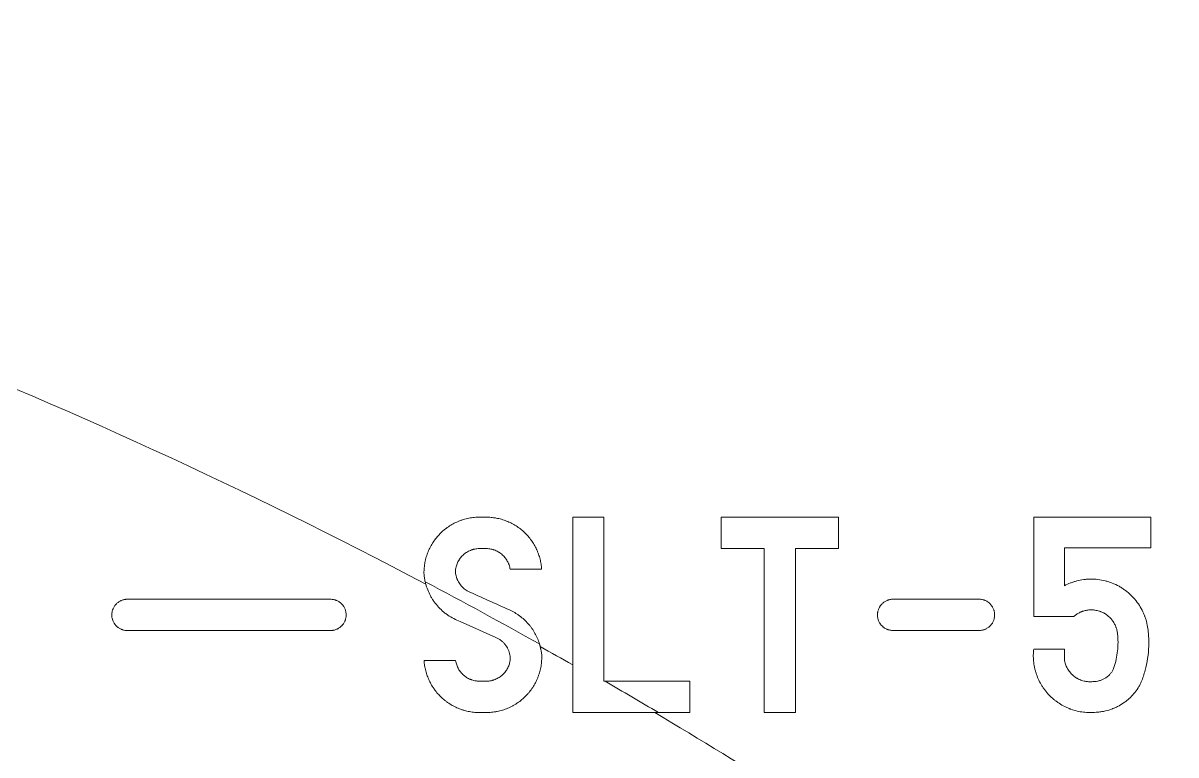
# Model space of a CAD drawing. Header units: millimetres. Extents: x 4664 to 8864, y -38 to 2932.
# Drawn here: x 6372.49 to 6398.19, y 1817.15 to 1833.46 of the extents above; entities that cross this region are included whole.
import ezdxf

# ---------------------------------------------------------------- set-up
doc = ezdxf.new("R2010")
doc.units = ezdxf.units.MM

msp = doc.modelspace()

# ---------------------------------------------------------------- linework, layer by layer
at = {"lineweight": 5}
for p, q in [((6374.819, 1820.619), (6379.347, 1820.619)), ((6383.034, 1819.768), (6382.236, 1820.126)), ((6379.347, 1819.923), (6374.819, 1819.923)), ((6381.432, 1819.252), (6382.135, 1819.252)), ((6384.744, 1818.095), (6384.744, 1819.205)), ((6385.441, 1818.806), (6385.441, 1818.791)), ((6385.441, 1818.791), (6385.466, 1818.791)), ((6386.655, 1818.095), (6384.744, 1818.095))]:
    msp.add_line(p, q, dxfattribs=at)
for radius, start, end in [(152.045, 36.15958, 86.73036), (150.173, 37.11429, 84.05174), (144.895, 2.73527, 80.78997), (143.338, 2.73527, 80.78997), (120.442, 62.12565, 74.98177), (120.484, 60.76473, 62.14347), (120.442, 60.34886, 60.74493), (120.484, 59.30929, 59.96451), (120.442, 55.97736, 59.34277)]:
    msp.add_arc((6325.159, 1714.486), radius, start, end, dxfattribs=at)
for points, knots in [([(6382.679, 1822.448), (6382.636, 1822.449), (6382.593, 1822.447), (6382.51, 1822.439), (6382.468, 1822.433), (6382.386, 1822.417), (6382.346, 1822.407), (6382.296, 1822.391), (6382.286, 1822.388), (6382.266, 1822.382), (6382.256, 1822.378), (6382.227, 1822.367), (6382.208, 1822.36), (6382.151, 1822.336), (6382.114, 1822.318), (6382.042, 1822.279), (6382.007, 1822.258), (6381.956, 1822.224), (6381.94, 1822.212), (6381.915, 1822.193), (6381.907, 1822.187), (6381.891, 1822.174), (6381.883, 1822.168), (6381.844, 1822.135), (6381.814, 1822.108), (6381.757, 1822.051), (6381.704, 1821.991), (6381.656, 1821.925), (6381.628, 1821.883), (6381.623, 1821.874), (6381.612, 1821.857), (6381.596, 1821.831), (6381.581, 1821.805), (6381.553, 1821.751), (6381.519, 1821.678), (6381.492, 1821.602), (6381.475, 1821.544), (6381.47, 1821.524), (6381.462, 1821.494), (6381.46, 1821.484), (6381.456, 1821.464), (6381.454, 1821.454), (6381.444, 1821.404), (6381.438, 1821.363), (6381.431, 1821.281), (6381.429, 1821.24), (6381.429, 1821.198)], [0, 0, 0, 0, 0.0625, 0.0625, 0.125, 0.125, 0.1875, 0.1875, 0.203125, 0.203125, 0.21875, 0.21875, 0.25, 0.25, 0.3125, 0.3125, 0.375, 0.375, 0.40625, 0.40625, 0.421875, 0.421875, 0.4375, 0.4375, 0.5, 0.5, 0.5625, 0.625, 0.625, 0.640625, 0.640625, 0.65625, 0.6875, 0.6875, 0.75, 0.8125, 0.8125, 0.84375, 0.84375, 0.859375, 0.859375, 0.875, 0.875, 0.9375, 0.9375, 1, 1, 1, 1]), ([(6384.052, 1821.291), (6384.05, 1821.329), (6384.041, 1821.404), (6384.026, 1821.477), (6384.007, 1821.551), (6383.996, 1821.587), (6383.977, 1821.641), (6383.97, 1821.659), (6383.959, 1821.686), (6383.956, 1821.695), (6383.948, 1821.713), (6383.944, 1821.722), (6383.924, 1821.766), (6383.888, 1821.834), (6383.846, 1821.899), (6383.801, 1821.962), (6383.776, 1821.993), (6383.744, 1822.03), (6383.737, 1822.038), (6383.724, 1822.052), (6383.717, 1822.06), (6383.697, 1822.081), (6383.683, 1822.095), (6383.639, 1822.136), (6383.58, 1822.187), (6383.515, 1822.233), (6383.465, 1822.265), (6383.448, 1822.275), (6383.422, 1822.29), (6383.413, 1822.295), (6383.395, 1822.305), (6383.386, 1822.309), (6383.342, 1822.332), (6383.306, 1822.348), (6383.232, 1822.377), (6383.157, 1822.402), (6383.08, 1822.421), (6383.031, 1822.43), (6383.021, 1822.431), (6383.001, 1822.434), (6382.972, 1822.439), (6382.943, 1822.442), (6382.884, 1822.447), (6382.844, 1822.449), (6382.805, 1822.448)], [0, 0, 0, 0, 0.0625, 0.125, 0.125, 0.1875, 0.1875, 0.21875, 0.21875, 0.234375, 0.234375, 0.25, 0.25, 0.3125, 0.375, 0.375, 0.4375, 0.4375, 0.453125, 0.453125, 0.46875, 0.46875, 0.5, 0.5, 0.5625, 0.625, 0.625, 0.65625, 0.65625, 0.671875, 0.671875, 0.6875, 0.6875, 0.75, 0.75, 0.8125, 0.875, 0.875, 0.890625, 0.890625, 0.90625, 0.9375, 0.9375, 1, 1, 1, 1]), ([(6384.744, 1822.448), (6384.744, 1821.915), (6384.744, 1821.379), (6384.744, 1820.298), (6384.744, 1819.754), (6384.744, 1819.205)], [0, 0, 0, 0, 0.5, 0.5, 1, 1, 1, 1]), ([(6385.441, 1818.806), (6385.441, 1819.423), (6385.441, 1820.035), (6385.441, 1821.249), (6385.441, 1821.851), (6385.441, 1822.448)], [0, 0, 0, 0, 0.5, 0.5, 1, 1, 1, 1]), ([(6390.665, 1822.448), (6390.231, 1822.448), (6389.796, 1822.448), (6388.926, 1822.448), (6388.49, 1822.448), (6388.054, 1822.448)], [0, 0, 0, 0, 0.5, 0.5, 1, 1, 1, 1]), ([(6395.018, 1822.448), (6395.018, 1822.436), (6395.018, 1822.411), (6395.018, 1822.373), (6395.018, 1822.336), (6395.018, 1822.298), (6395.018, 1822.261), (6395.018, 1822.223), (6395.018, 1822.185), (6395.018, 1822.148), (6395.018, 1822.11), (6395.018, 1822.072), (6395.018, 1822.035), (6395.018, 1821.997), (6395.018, 1821.959), (6395.018, 1821.921), (6395.018, 1821.884), (6395.018, 1821.846), (6395.018, 1821.808), (6395.018, 1821.77), (6395.018, 1821.732), (6395.018, 1821.694), (6395.018, 1821.656), (6395.018, 1821.618), (6395.018, 1821.58), (6395.018, 1821.542), (6395.018, 1821.504), (6395.018, 1821.466), (6395.018, 1821.428), (6395.018, 1821.39), (6395.018, 1821.352), (6395.018, 1821.314), (6395.018, 1821.275), (6395.018, 1821.237), (6395.018, 1821.199), (6395.018, 1821.161), (6395.018, 1821.122), (6395.018, 1821.084), (6395.018, 1821.046), (6395.018, 1821.007), (6395.018, 1820.969), (6395.018, 1820.931), (6395.018, 1820.892), (6395.018, 1820.854), (6395.018, 1820.815), (6395.018, 1820.777), (6395.018, 1820.738), (6395.018, 1820.7), (6395.018, 1820.661), (6395.018, 1820.622), (6395.018, 1820.584), (6395.018, 1820.545), (6395.018, 1820.506), (6395.018, 1820.468), (6395.018, 1820.429), (6395.018, 1820.39), (6395.018, 1820.351), (6395.018, 1820.313), (6395.018, 1820.274), (6395.018, 1820.248), (6395.018, 1820.235)], [0, 0, 0, 0, 0.017208, 0.034417, 0.051627, 0.068838, 0.086051, 0.103264, 0.120479, 0.137695, 0.154912, 0.17213, 0.18935, 0.20657, 0.223792, 0.241015, 0.258239, 0.275465, 0.292691, 0.309919, 0.327148, 0.344378, 0.361609, 0.378841, 0.396075, 0.41331, 0.430546, 0.447783, 0.465021, 0.482261, 0.499501, 0.516743, 0.533986, 0.55123, 0.568476, 0.585723, 0.60297, 0.620219, 0.63747, 0.654721, 0.671974, 0.689227, 0.706482, 0.723738, 0.740996, 0.758254, 0.775514, 0.792775, 0.810037, 0.827301, 0.844565, 0.861831, 0.879098, 0.896366, 0.913635, 0.930906, 0.948178, 0.96545, 0.982725, 1, 1, 1, 1]), ([(6395.018, 1822.448), (6395.457, 1822.448), (6395.894, 1822.448), (6396.765, 1822.448), (6397.199, 1822.448), (6397.63, 1822.448)], [0, 0, 0, 0, 0.5, 0.5, 1, 1, 1, 1]), ([(6382.135, 1821.291), (6382.138, 1821.307), (6382.141, 1821.323), (6382.149, 1821.354), (6382.153, 1821.37), (6382.169, 1821.415), (6382.182, 1821.444), (6382.202, 1821.479), (6382.206, 1821.486), (6382.214, 1821.5), (6382.219, 1821.507), (6382.232, 1821.527), (6382.251, 1821.552), (6382.283, 1821.588), (6382.307, 1821.61), (6382.326, 1821.626), (6382.332, 1821.631), (6382.345, 1821.641), (6382.351, 1821.646), (6382.371, 1821.66), (6382.399, 1821.677), (6382.427, 1821.692), (6382.457, 1821.706), (6382.472, 1821.712), (6382.492, 1821.719), (6382.496, 1821.72), (6382.504, 1821.723), (6382.516, 1821.726), (6382.528, 1821.73), (6382.552, 1821.736), (6382.584, 1821.743), (6382.618, 1821.746), (6382.651, 1821.748), (6382.668, 1821.749), (6382.685, 1821.748)], [0, 0, 0, 0, 0.0625, 0.0625, 0.125, 0.125, 0.25, 0.25, 0.28125, 0.28125, 0.3125, 0.3125, 0.375, 0.4375, 0.5, 0.5, 0.53125, 0.53125, 0.5625, 0.5625, 0.625, 0.6875, 0.6875, 0.75, 0.75, 0.765625, 0.765625, 0.78125, 0.8125, 0.8125, 0.875, 0.9375, 0.9375, 1, 1, 1, 1]), ([(6382.799, 1821.748), (6382.815, 1821.748), (6382.848, 1821.748), (6382.896, 1821.743), (6382.928, 1821.737), (6382.952, 1821.731), (6382.96, 1821.729), (6382.976, 1821.724), (6382.984, 1821.721), (6383.007, 1821.713), (6383.038, 1821.701), (6383.067, 1821.686), (6383.089, 1821.674), (6383.099, 1821.668), (6383.11, 1821.661), (6383.117, 1821.656), (6383.12, 1821.654), (6383.137, 1821.642), (6383.164, 1821.622), (6383.2, 1821.589), (6383.222, 1821.565), (6383.235, 1821.549), (6383.237, 1821.545), (6383.242, 1821.539), (6383.245, 1821.536), (6383.252, 1821.526), (6383.257, 1821.519), (6383.271, 1821.499), (6383.287, 1821.472), (6383.302, 1821.443), (6383.312, 1821.421), (6383.315, 1821.414), (6383.32, 1821.399), (6383.323, 1821.391), (6383.331, 1821.368), (6383.34, 1821.338), (6383.346, 1821.306), (6383.348, 1821.291)], [0, 0, 0, 0, 0.0625, 0.125, 0.1875, 0.1875, 0.21875, 0.21875, 0.25, 0.25, 0.3125, 0.375, 0.375, 0.40625, 0.421875, 0.421875, 0.4375, 0.4375, 0.5, 0.5625, 0.625, 0.625, 0.640625, 0.640625, 0.65625, 0.65625, 0.6875, 0.6875, 0.75, 0.8125, 0.8125, 0.84375, 0.84375, 0.875, 0.875, 0.9375, 1, 1, 1, 1]), ([(6389.011, 1821.752), (6388.823, 1821.752), (6388.635, 1821.752), (6388.315, 1821.752), (6388.184, 1821.752), (6388.054, 1821.752)], [0, 0, 0, 0, 0.590566, 0.590566, 1, 1, 1, 1]), ([(6389.011, 1818.095), (6389.011, 1818.716), (6389.011, 1819.331), (6389.011, 1820.55), (6389.011, 1821.153), (6389.011, 1821.752)], [0, 0, 0, 0, 0.5, 0.5, 1, 1, 1, 1]), ([(6389.708, 1821.752), (6389.708, 1821.154), (6389.708, 1820.55), (6389.708, 1819.331), (6389.708, 1818.716), (6389.708, 1818.095)], [0, 0, 0, 0, 0.5, 0.5, 1, 1, 1, 1]), ([(6382.139, 1821.166), (6382.135, 1821.187), (6382.132, 1821.208), (6382.131, 1821.249), (6382.132, 1821.27), (6382.135, 1821.291)], [0, 0, 0, 0, 0.5, 0.5, 1, 1, 1, 1]), ([(6382.236, 1820.126), (6382.187, 1820.144), (6382.139, 1820.165), (6382.048, 1820.212), (6382.003, 1820.238), (6381.939, 1820.282), (6381.918, 1820.297), (6381.887, 1820.321), (6381.877, 1820.329), (6381.857, 1820.346), (6381.848, 1820.354), (6381.799, 1820.397), (6381.763, 1820.434), (6381.696, 1820.511), (6381.665, 1820.551), (6381.632, 1820.599), (6381.629, 1820.604), (6381.622, 1820.615), (6381.611, 1820.631), (6381.588, 1820.67), (6381.57, 1820.703), (6381.536, 1820.77), (6381.516, 1820.817), (6381.49, 1820.888), (6381.483, 1820.911), (6381.472, 1820.948), (6381.469, 1820.96), (6381.462, 1820.984), (6381.459, 1820.997), (6381.457, 1821.009)], [0, 0, 0, 0, 0.125, 0.125, 0.25, 0.25, 0.3125, 0.3125, 0.34375, 0.34375, 0.375, 0.375, 0.5, 0.5, 0.625, 0.625, 0.640625, 0.640625, 0.65625, 0.6875, 0.75, 0.75, 0.875, 0.875, 0.9375, 0.9375, 0.96875, 0.96875, 1, 1, 1, 1]), ([(6382.392, 1820.805), (6382.375, 1820.815), (6382.359, 1820.826), (6382.329, 1820.849), (6382.3, 1820.873), (6382.273, 1820.901), (6382.248, 1820.93), (6382.236, 1820.945), (6382.215, 1820.976), (6382.195, 1821.008), (6382.179, 1821.042), (6382.168, 1821.068), (6382.164, 1821.077), (6382.158, 1821.094), (6382.155, 1821.103), (6382.147, 1821.13), (6382.142, 1821.148), (6382.139, 1821.166)], [0, 0, 0, 0, 0.125, 0.125, 0.25, 0.375, 0.375, 0.5, 0.5, 0.625, 0.75, 0.75, 0.8125, 0.8125, 0.875, 0.875, 1, 1, 1, 1]), ([(6397.574, 1819.858), (6397.571, 1819.908), (6397.566, 1819.958), (6397.549, 1820.058), (6397.537, 1820.108), (6397.515, 1820.182), (6397.507, 1820.207), (6397.495, 1820.238), (6397.493, 1820.244), (6397.488, 1820.257), (6397.486, 1820.263), (6397.479, 1820.281), (6397.473, 1820.294), (6397.447, 1820.355), (6397.422, 1820.402), (6397.367, 1820.494), (6397.336, 1820.539), (6397.294, 1820.593), (6397.281, 1820.609), (6397.267, 1820.625), (6397.258, 1820.636), (6397.253, 1820.641), (6397.23, 1820.667), (6397.21, 1820.687), (6397.15, 1820.746), (6397.108, 1820.782), (6397.04, 1820.832), (6397.017, 1820.849), (6396.982, 1820.872), (6396.97, 1820.879), (6396.945, 1820.894), (6396.933, 1820.901), (6396.871, 1820.935), (6396.82, 1820.959), (6396.743, 1820.99), (6396.716, 1820.999), (6396.677, 1821.012), (6396.663, 1821.016), (6396.637, 1821.024), (6396.623, 1821.027), (6396.556, 1821.044), (6396.502, 1821.054), (6396.396, 1821.066), (6396.342, 1821.069), (6396.276, 1821.068), (6396.263, 1821.068), (6396.236, 1821.067), (6396.223, 1821.066), (6396.184, 1821.064), (6396.158, 1821.061), (6396.082, 1821.051), (6396.032, 1821.041), (6395.958, 1821.022), (6395.934, 1821.015), (6395.898, 1821.003), (6395.886, 1820.999), (6395.862, 1820.991), (6395.851, 1820.987), (6395.792, 1820.964), (6395.747, 1820.944), (6395.704, 1820.92)], [0, 0, 0, 0, 0.0625, 0.0625, 0.125, 0.125, 0.15625, 0.15625, 0.164063, 0.164063, 0.171875, 0.171875, 0.1875, 0.1875, 0.25, 0.25, 0.3125, 0.3125, 0.328125, 0.335938, 0.335938, 0.34375, 0.34375, 0.375, 0.375, 0.4375, 0.4375, 0.46875, 0.46875, 0.484375, 0.484375, 0.5, 0.5, 0.5625, 0.5625, 0.59375, 0.59375, 0.609375, 0.609375, 0.625, 0.625, 0.6875, 0.6875, 0.75, 0.75, 0.765625, 0.765625, 0.78125, 0.78125, 0.8125, 0.8125, 0.875, 0.875, 0.90625, 0.90625, 0.921875, 0.921875, 0.9375, 0.9375, 1, 1, 1, 1]), ([(6374.819, 1819.923), (6374.808, 1819.923), (6374.784, 1819.924), (6374.75, 1819.929), (6374.727, 1819.935), (6374.71, 1819.94), (6374.705, 1819.942), (6374.694, 1819.946), (6374.688, 1819.948), (6374.672, 1819.955), (6374.651, 1819.965), (6374.631, 1819.978), (6374.619, 1819.986), (6374.616, 1819.988), (6374.612, 1819.991), (6374.609, 1819.993), (6374.602, 1819.998), (6374.598, 1820.002), (6374.584, 1820.014), (6374.567, 1820.03), (6374.552, 1820.047), (6374.542, 1820.061), (6374.538, 1820.065), (6374.531, 1820.075), (6374.528, 1820.08), (6374.513, 1820.104), (6374.502, 1820.125), (6374.492, 1820.151), (6374.49, 1820.157), (6374.487, 1820.168), (6374.485, 1820.173), (6374.481, 1820.19), (6374.478, 1820.201), (6374.472, 1820.234), (6374.471, 1820.256), (6374.471, 1820.284), (6374.472, 1820.29), (6374.472, 1820.301), (6374.473, 1820.307), (6374.475, 1820.323), (6374.479, 1820.345), (6374.484, 1820.366), (6374.489, 1820.382), (6374.491, 1820.388), (6374.495, 1820.398), (6374.497, 1820.403), (6374.508, 1820.429), (6374.519, 1820.448), (6374.537, 1820.475), (6374.544, 1820.484), (6374.555, 1820.497), (6374.558, 1820.501), (6374.566, 1820.51), (6374.57, 1820.514), (6374.589, 1820.533), (6374.607, 1820.548), (6374.635, 1820.566), (6374.644, 1820.572), (6374.657, 1820.579), (6374.659, 1820.58), (6374.664, 1820.583), (6374.672, 1820.587), (6374.68, 1820.59), (6374.706, 1820.601), (6374.728, 1820.608), (6374.756, 1820.613), (6374.761, 1820.614), (6374.773, 1820.616), (6374.779, 1820.617), (6374.796, 1820.619), (6374.808, 1820.619), (6374.819, 1820.619)], [0, 0, 0, 0, 0.03125, 0.0625, 0.09375, 0.09375, 0.109375, 0.109375, 0.125, 0.125, 0.15625, 0.1875, 0.1875, 0.195313, 0.195313, 0.203125, 0.203125, 0.21875, 0.21875, 0.25, 0.28125, 0.28125, 0.296875, 0.296875, 0.3125, 0.3125, 0.375, 0.375, 0.390625, 0.390625, 0.40625, 0.40625, 0.4375, 0.4375, 0.5, 0.5, 0.515625, 0.515625, 0.53125, 0.53125, 0.5625, 0.59375, 0.59375, 0.609375, 0.609375, 0.625, 0.625, 0.6875, 0.6875, 0.71875, 0.71875, 0.734375, 0.734375, 0.75, 0.75, 0.8125, 0.8125, 0.84375, 0.84375, 0.851562, 0.851562, 0.859375, 0.875, 0.875, 0.9375, 0.9375, 0.953125, 0.953125, 0.96875, 0.96875, 1, 1, 1, 1]), ([(6379.347, 1820.619), (6379.358, 1820.619), (6379.382, 1820.618), (6379.416, 1820.613), (6379.439, 1820.607), (6379.456, 1820.602), (6379.461, 1820.6), (6379.472, 1820.596), (6379.478, 1820.594), (6379.494, 1820.587), (6379.515, 1820.576), (6379.535, 1820.564), (6379.547, 1820.556), (6379.55, 1820.554), (6379.554, 1820.55), (6379.557, 1820.549), (6379.564, 1820.543), (6379.568, 1820.54), (6379.582, 1820.528), (6379.599, 1820.512), (6379.614, 1820.494), (6379.625, 1820.481), (6379.628, 1820.476), (6379.635, 1820.466), (6379.638, 1820.462), (6379.647, 1820.447), (6379.659, 1820.427), (6379.668, 1820.406), (6379.674, 1820.39), (6379.676, 1820.385), (6379.679, 1820.374), (6379.681, 1820.368), (6379.685, 1820.352), (6379.688, 1820.341), (6379.694, 1820.307), (6379.695, 1820.285), (6379.695, 1820.257), (6379.694, 1820.251), (6379.693, 1820.24), (6379.693, 1820.234), (6379.691, 1820.218), (6379.687, 1820.196), (6379.681, 1820.175), (6379.676, 1820.159), (6379.674, 1820.154), (6379.671, 1820.143), (6379.668, 1820.138), (6379.657, 1820.112), (6379.647, 1820.093), (6379.628, 1820.066), (6379.622, 1820.057), (6379.611, 1820.044), (6379.607, 1820.04), (6379.6, 1820.032), (6379.596, 1820.028), (6379.576, 1820.008), (6379.559, 1819.994), (6379.531, 1819.975), (6379.521, 1819.97), (6379.506, 1819.961), (6379.501, 1819.959), (6379.491, 1819.954), (6379.486, 1819.952), (6379.46, 1819.941), (6379.438, 1819.934), (6379.41, 1819.928), (6379.404, 1819.927), (6379.393, 1819.926), (6379.387, 1819.925), (6379.37, 1819.923), (6379.358, 1819.923), (6379.347, 1819.923)], [0, 0, 0, 0, 0.03125, 0.0625, 0.09375, 0.09375, 0.109375, 0.109375, 0.125, 0.125, 0.15625, 0.1875, 0.1875, 0.195313, 0.195313, 0.203125, 0.203125, 0.21875, 0.21875, 0.25, 0.28125, 0.28125, 0.296875, 0.296875, 0.3125, 0.3125, 0.34375, 0.375, 0.375, 0.390625, 0.390625, 0.40625, 0.40625, 0.4375, 0.4375, 0.5, 0.5, 0.515625, 0.515625, 0.53125, 0.53125, 0.5625, 0.59375, 0.59375, 0.609375, 0.609375, 0.625, 0.625, 0.6875, 0.6875, 0.71875, 0.71875, 0.734375, 0.734375, 0.75, 0.75, 0.8125, 0.8125, 0.84375, 0.84375, 0.859375, 0.859375, 0.875, 0.875, 0.9375, 0.9375, 0.953125, 0.953125, 0.96875, 0.96875, 1, 1, 1, 1]), ([(6391.884, 1820.62), (6391.872, 1820.62), (6391.861, 1820.619), (6391.838, 1820.617), (6391.827, 1820.615), (6391.804, 1820.611), (6391.793, 1820.608), (6391.777, 1820.603), (6391.772, 1820.601), (6391.761, 1820.597), (6391.756, 1820.595), (6391.73, 1820.585), (6391.711, 1820.574), (6391.683, 1820.556), (6391.675, 1820.55), (6391.658, 1820.536), (6391.65, 1820.529), (6391.626, 1820.507), (6391.612, 1820.49), (6391.597, 1820.468), (6391.594, 1820.464), (6391.588, 1820.455), (6391.585, 1820.45), (6391.577, 1820.436), (6391.572, 1820.427), (6391.559, 1820.397), (6391.552, 1820.377), (6391.545, 1820.351), (6391.544, 1820.346), (6391.542, 1820.335), (6391.541, 1820.329), (6391.538, 1820.313), (6391.537, 1820.302), (6391.535, 1820.269), (6391.536, 1820.247), (6391.541, 1820.214), (6391.543, 1820.203), (6391.548, 1820.18), (6391.551, 1820.169), (6391.559, 1820.147), (6391.563, 1820.136), (6391.573, 1820.115), (6391.578, 1820.105), (6391.587, 1820.09), (6391.59, 1820.085), (6391.597, 1820.075), (6391.6, 1820.07), (6391.611, 1820.055), (6391.626, 1820.037), (6391.643, 1820.02), (6391.657, 1820.008), (6391.662, 1820.004), (6391.671, 1819.996), (6391.676, 1819.992), (6391.691, 1819.981), (6391.711, 1819.968), (6391.733, 1819.957), (6391.75, 1819.95), (6391.758, 1819.947), (6391.767, 1819.944), (6391.773, 1819.942), (6391.776, 1819.941), (6391.79, 1819.936), (6391.802, 1819.933), (6391.825, 1819.928), (6391.849, 1819.924), (6391.872, 1819.923), (6391.884, 1819.923)], [0, 0, 0, 0, 0.03125, 0.03125, 0.0625, 0.0625, 0.09375, 0.09375, 0.109375, 0.109375, 0.125, 0.125, 0.1875, 0.1875, 0.21875, 0.21875, 0.25, 0.25, 0.3125, 0.3125, 0.328125, 0.328125, 0.34375, 0.34375, 0.375, 0.375, 0.4375, 0.4375, 0.453125, 0.453125, 0.46875, 0.46875, 0.5, 0.5, 0.5625, 0.5625, 0.59375, 0.59375, 0.625, 0.625, 0.65625, 0.65625, 0.6875, 0.6875, 0.703125, 0.703125, 0.71875, 0.71875, 0.75, 0.78125, 0.78125, 0.796875, 0.796875, 0.8125, 0.8125, 0.84375, 0.875, 0.875, 0.890625, 0.898438, 0.898438, 0.90625, 0.90625, 0.9375, 0.9375, 0.96875, 1, 1, 1, 1]), ([(6393.8, 1819.923), (6393.811, 1819.923), (6393.823, 1819.924), (6393.846, 1819.926), (6393.857, 1819.928), (6393.88, 1819.932), (6393.891, 1819.935), (6393.907, 1819.94), (6393.912, 1819.942), (6393.923, 1819.946), (6393.928, 1819.948), (6393.954, 1819.958), (6393.973, 1819.969), (6394, 1819.987), (6394.009, 1819.993), (6394.026, 1820.007), (6394.034, 1820.014), (6394.057, 1820.036), (6394.071, 1820.052), (6394.086, 1820.074), (6394.089, 1820.078), (6394.095, 1820.087), (6394.098, 1820.092), (6394.106, 1820.106), (6394.111, 1820.115), (6394.124, 1820.144), (6394.132, 1820.164), (6394.14, 1820.195), (6394.142, 1820.206), (6394.144, 1820.222), (6394.145, 1820.228), (6394.146, 1820.238), (6394.147, 1820.244), (6394.148, 1820.271), (6394.148, 1820.293), (6394.144, 1820.326), (6394.142, 1820.337), (6394.138, 1820.354), (6394.136, 1820.36), (6394.133, 1820.371), (6394.132, 1820.376), (6394.126, 1820.393), (6394.122, 1820.403), (6394.112, 1820.425), (6394.107, 1820.435), (6394.1, 1820.448), (6394.098, 1820.451), (6394.095, 1820.456), (6394.093, 1820.458), (6394.088, 1820.466), (6394.085, 1820.471), (6394.074, 1820.486), (6394.067, 1820.495), (6394.051, 1820.513), (6394.042, 1820.522), (6394.028, 1820.534), (6394.024, 1820.538), (6394.016, 1820.544), (6394.014, 1820.546), (6394.009, 1820.55), (6393.997, 1820.559), (6393.974, 1820.574), (6393.952, 1820.585), (6393.938, 1820.591), (6393.935, 1820.592), (6393.929, 1820.595), (6393.926, 1820.596), (6393.917, 1820.599), (6393.912, 1820.601), (6393.894, 1820.607), (6393.883, 1820.61), (6393.859, 1820.615), (6393.847, 1820.617), (6393.829, 1820.618), (6393.823, 1820.619), (6393.811, 1820.62), (6393.805, 1820.62), (6393.8, 1820.62)], [0, 0, 0, 0, 0.03125, 0.03125, 0.0625, 0.0625, 0.09375, 0.09375, 0.109375, 0.109375, 0.125, 0.125, 0.1875, 0.1875, 0.21875, 0.21875, 0.25, 0.25, 0.3125, 0.3125, 0.328125, 0.328125, 0.34375, 0.34375, 0.375, 0.375, 0.4375, 0.4375, 0.46875, 0.46875, 0.484375, 0.484375, 0.5, 0.5, 0.5625, 0.5625, 0.59375, 0.59375, 0.609375, 0.609375, 0.625, 0.625, 0.65625, 0.65625, 0.6875, 0.6875, 0.695313, 0.695313, 0.703125, 0.703125, 0.71875, 0.71875, 0.75, 0.75, 0.78125, 0.78125, 0.796875, 0.796875, 0.804687, 0.804687, 0.8125, 0.84375, 0.875, 0.875, 0.882812, 0.882812, 0.890625, 0.890625, 0.90625, 0.90625, 0.9375, 0.9375, 0.96875, 0.96875, 0.984375, 0.984375, 1, 1, 1, 1]), ([(6384.003, 1819.623), (6383.991, 1819.665), (6383.962, 1819.745), (6383.924, 1819.822), (6383.882, 1819.897), (6383.859, 1819.933), (6383.828, 1819.978), (6383.822, 1819.987), (6383.808, 1820.004), (6383.789, 1820.03), (6383.768, 1820.056), (6383.725, 1820.105), (6383.694, 1820.136), (6383.631, 1820.195), (6383.597, 1820.222), (6383.553, 1820.255), (6383.544, 1820.262), (6383.525, 1820.274), (6383.498, 1820.293), (6383.47, 1820.311), (6383.413, 1820.344), (6383.373, 1820.364), (6383.333, 1820.382)], [0, 0, 0, 0, 0.125, 0.25, 0.25, 0.375, 0.375, 0.40625, 0.40625, 0.4375, 0.5, 0.5, 0.625, 0.625, 0.75, 0.75, 0.78125, 0.78125, 0.8125, 0.875, 0.875, 1, 1, 1, 1]), ([(6395.91, 1820.235), (6395.929, 1820.252), (6395.949, 1820.267), (6395.991, 1820.296), (6396.013, 1820.309), (6396.047, 1820.326), (6396.059, 1820.332), (6396.077, 1820.339), (6396.083, 1820.342), (6396.096, 1820.346), (6396.102, 1820.349), (6396.133, 1820.36), (6396.159, 1820.366), (6396.211, 1820.377), (6396.238, 1820.38), (6396.279, 1820.383), (6396.293, 1820.383), (6396.314, 1820.383), (6396.321, 1820.383), (6396.335, 1820.382), (6396.342, 1820.382), (6396.378, 1820.379), (6396.406, 1820.374), (6396.448, 1820.365), (6396.462, 1820.361), (6396.483, 1820.354), (6396.49, 1820.352), (6396.5, 1820.348), (6396.504, 1820.347), (6396.511, 1820.344), (6396.514, 1820.343), (6396.545, 1820.331), (6396.572, 1820.318), (6396.61, 1820.296), (6396.622, 1820.288), (6396.641, 1820.275), (6396.647, 1820.271), (6396.656, 1820.264), (6396.659, 1820.262), (6396.665, 1820.257), (6396.668, 1820.255), (6396.694, 1820.234), (6396.715, 1820.214), (6396.745, 1820.181), (6396.754, 1820.17), (6396.768, 1820.153), (6396.772, 1820.147), (6396.781, 1820.135), (6396.785, 1820.129), (6396.805, 1820.099), (6396.82, 1820.074), (6396.838, 1820.036), (6396.844, 1820.023), (6396.851, 1820.004), (6396.854, 1819.997), (6396.858, 1819.984), (6396.861, 1819.977), (6396.871, 1819.945), (6396.877, 1819.918), (6396.886, 1819.865), (6396.889, 1819.839), (6396.89, 1819.812)], [0, 0, 0, 0, 0.0625, 0.0625, 0.125, 0.125, 0.15625, 0.15625, 0.171875, 0.171875, 0.1875, 0.1875, 0.25, 0.25, 0.3125, 0.3125, 0.34375, 0.34375, 0.359375, 0.359375, 0.375, 0.375, 0.4375, 0.4375, 0.46875, 0.46875, 0.484375, 0.484375, 0.492187, 0.492187, 0.5, 0.5, 0.5625, 0.5625, 0.59375, 0.59375, 0.609375, 0.609375, 0.617187, 0.617187, 0.625, 0.625, 0.6875, 0.6875, 0.71875, 0.71875, 0.734375, 0.734375, 0.75, 0.75, 0.8125, 0.8125, 0.84375, 0.84375, 0.859375, 0.859375, 0.875, 0.875, 0.9375, 0.9375, 1, 1, 1, 1]), ([(6383.345, 1819.377), (6383.341, 1819.398), (6383.33, 1819.439), (6383.315, 1819.479), (6383.302, 1819.508), (6383.297, 1819.517), (6383.29, 1819.532), (6383.287, 1819.537), (6383.282, 1819.546), (6383.279, 1819.551), (6383.265, 1819.574), (6383.24, 1819.609), (6383.211, 1819.642), (6383.188, 1819.665), (6383.18, 1819.672), (6383.168, 1819.683), (6383.164, 1819.687), (6383.155, 1819.694), (6383.151, 1819.697), (6383.129, 1819.714), (6383.111, 1819.726), (6383.074, 1819.749), (6383.054, 1819.759), (6383.034, 1819.768)], [0, 0, 0, 0, 0.125, 0.25, 0.25, 0.3125, 0.3125, 0.34375, 0.34375, 0.375, 0.375, 0.5, 0.625, 0.625, 0.6875, 0.6875, 0.71875, 0.71875, 0.75, 0.75, 0.875, 0.875, 1, 1, 1, 1]), ([(6396.89, 1819.812), (6396.896, 1819.746), (6396.898, 1819.68), (6396.896, 1819.55), (6396.891, 1819.486), (6396.873, 1819.359), (6396.861, 1819.297), (6396.842, 1819.219), (6396.837, 1819.204), (6396.829, 1819.173), (6396.824, 1819.158), (6396.81, 1819.112), (6396.799, 1819.081), (6396.788, 1819.052)], [0, 0, 0, 0, 0.25, 0.25, 0.5, 0.5, 0.75, 0.75, 0.8125, 0.8125, 0.875, 0.875, 1, 1, 1, 1]), ([(6397.417, 1818.778), (6397.451, 1818.863), (6397.479, 1818.949), (6397.526, 1819.124), (6397.544, 1819.213), (6397.571, 1819.393), (6397.579, 1819.484), (6397.583, 1819.6), (6397.583, 1819.623), (6397.583, 1819.658), (6397.583, 1819.67), (6397.583, 1819.694), (6397.581, 1819.752), (6397.578, 1819.811), (6397.574, 1819.858)], [0, 0, 0, 0, 0.25, 0.25, 0.5, 0.5, 0.75, 0.75, 0.8125, 0.8125, 0.84375, 0.84375, 0.875, 1, 1, 1, 1]), ([(6384.003, 1819.623), (6384.004, 1819.621), (6384.006, 1819.617), (6384.008, 1819.61), (6384.01, 1819.603), (6384.012, 1819.596), (6384.014, 1819.589), (6384.015, 1819.582), (6384.017, 1819.575), (6384.019, 1819.567), (6384.021, 1819.56), (6384.023, 1819.553), (6384.024, 1819.546), (6384.026, 1819.539), (6384.028, 1819.532), (6384.029, 1819.524), (6384.03, 1819.52), (6384.031, 1819.517)], [0, 0, 0, 0, 0.065509, 0.131182, 0.197021, 0.263024, 0.329193, 0.395527, 0.462027, 0.528693, 0.595524, 0.662521, 0.729684, 0.797014, 0.864509, 0.932171, 1, 1, 1, 1]), ([(6384.031, 1819.517), (6384.037, 1819.489), (6384.043, 1819.46), (6384.049, 1819.417), (6384.051, 1819.403), (6384.054, 1819.374), (6384.054, 1819.359), (6384.055, 1819.345)], [0, 0, 0, 0, 0.5, 0.5, 0.75, 0.75, 1, 1, 1, 1]), ([(6395.018, 1819.507), (6395.013, 1819.463), (6395.01, 1819.419), (6395.009, 1819.331), (6395.011, 1819.287), (6395.019, 1819.198), (6395.026, 1819.154), (6395.037, 1819.097), (6395.04, 1819.086), (6395.045, 1819.064), (6395.053, 1819.03), (6395.063, 1818.997), (6395.084, 1818.931), (6395.1, 1818.888), (6395.138, 1818.803), (6395.16, 1818.761), (6395.19, 1818.709), (6395.196, 1818.699), (6395.209, 1818.679), (6395.216, 1818.668), (6395.236, 1818.638), (6395.25, 1818.618), (6395.293, 1818.561), (6395.324, 1818.524), (6395.391, 1818.454), (6395.427, 1818.42), (6395.474, 1818.381), (6395.483, 1818.373), (6395.503, 1818.358), (6395.513, 1818.35), (6395.543, 1818.328), (6395.563, 1818.314), (6395.624, 1818.274), (6395.667, 1818.25), (6395.732, 1818.217), (6395.754, 1818.207), (6395.788, 1818.192), (6395.805, 1818.185), (6395.822, 1818.179), (6395.834, 1818.174), (6395.84, 1818.172), (6395.892, 1818.153), (6395.938, 1818.14), (6396.032, 1818.118), (6396.079, 1818.109), (6396.15, 1818.101), (6396.173, 1818.099), (6396.221, 1818.096), (6396.244, 1818.095), (6396.315, 1818.095), (6396.362, 1818.097), (6396.408, 1818.102)], [0, 0, 0, 0, 0.0625, 0.0625, 0.125, 0.125, 0.1875, 0.1875, 0.203125, 0.203125, 0.21875, 0.25, 0.25, 0.3125, 0.3125, 0.375, 0.375, 0.390625, 0.390625, 0.40625, 0.40625, 0.4375, 0.4375, 0.5, 0.5, 0.5625, 0.5625, 0.578125, 0.578125, 0.59375, 0.59375, 0.625, 0.625, 0.6875, 0.6875, 0.71875, 0.71875, 0.734375, 0.742187, 0.742187, 0.75, 0.75, 0.8125, 0.8125, 0.875, 0.875, 0.90625, 0.90625, 0.9375, 0.9375, 1, 1, 1, 1]), ([(6382.679, 1818.095), (6382.64, 1818.094), (6382.561, 1818.097), (6382.484, 1818.108), (6382.407, 1818.122), (6382.368, 1818.131), (6382.321, 1818.144), (6382.311, 1818.147), (6382.292, 1818.153), (6382.283, 1818.156), (6382.255, 1818.165), (6382.236, 1818.172), (6382.181, 1818.194), (6382.109, 1818.226), (6382.04, 1818.265), (6381.99, 1818.296), (6381.973, 1818.307), (6381.949, 1818.325), (6381.941, 1818.33), (6381.925, 1818.342), (6381.917, 1818.348), (6381.878, 1818.379), (6381.848, 1818.404), (6381.79, 1818.458), (6381.736, 1818.514), (6381.687, 1818.576), (6381.658, 1818.616), (6381.652, 1818.624), (6381.641, 1818.64), (6381.625, 1818.664), (6381.61, 1818.689), (6381.58, 1818.74), (6381.544, 1818.808), (6381.515, 1818.879), (6381.498, 1818.925), (6381.495, 1818.934), (6381.489, 1818.952), (6381.486, 1818.961), (6381.478, 1818.989), (6381.473, 1819.008), (6381.458, 1819.064), (6381.443, 1819.138), (6381.434, 1819.214), (6381.432, 1819.252)], [0, 0, 0, 0, 0.0625, 0.125, 0.125, 0.1875, 0.1875, 0.203125, 0.203125, 0.21875, 0.21875, 0.25, 0.25, 0.3125, 0.375, 0.375, 0.40625, 0.40625, 0.421875, 0.421875, 0.4375, 0.4375, 0.5, 0.5, 0.5625, 0.625, 0.625, 0.640625, 0.640625, 0.65625, 0.6875, 0.6875, 0.75, 0.8125, 0.8125, 0.828125, 0.828125, 0.84375, 0.84375, 0.875, 0.875, 0.9375, 1, 1, 1, 1]), ([(6382.135, 1819.252), (6382.14, 1819.221), (6382.148, 1819.19), (6382.163, 1819.145), (6382.169, 1819.13), (6382.179, 1819.108), (6382.182, 1819.1), (6382.189, 1819.086), (6382.193, 1819.079), (6382.205, 1819.057), (6382.222, 1819.03), (6382.251, 1818.991), (6382.273, 1818.966), (6382.288, 1818.952), (6382.291, 1818.949), (6382.296, 1818.943), (6382.299, 1818.94), (6382.309, 1818.932), (6382.315, 1818.927), (6382.334, 1818.911), (6382.36, 1818.891), (6382.401, 1818.864), (6382.431, 1818.849), (6382.453, 1818.839), (6382.461, 1818.836), (6382.476, 1818.83), (6382.484, 1818.827), (6382.507, 1818.819), (6382.539, 1818.81), (6382.571, 1818.803), (6382.595, 1818.8), (6382.603, 1818.799), (6382.62, 1818.797), (6382.628, 1818.796), (6382.652, 1818.795), (6382.669, 1818.795), (6382.685, 1818.795)], [0, 0, 0, 0, 0.125, 0.125, 0.1875, 0.1875, 0.21875, 0.21875, 0.25, 0.25, 0.3125, 0.375, 0.4375, 0.4375, 0.453125, 0.453125, 0.46875, 0.46875, 0.5, 0.5, 0.5625, 0.625, 0.6875, 0.6875, 0.71875, 0.71875, 0.75, 0.75, 0.8125, 0.875, 0.875, 0.90625, 0.90625, 0.9375, 0.9375, 1, 1, 1, 1]), ([(6382.799, 1818.795), (6382.816, 1818.795), (6382.833, 1818.795), (6382.866, 1818.797), (6382.899, 1818.8), (6382.931, 1818.807), (6382.956, 1818.813), (6382.964, 1818.815), (6382.976, 1818.819), (6382.98, 1818.82), (6382.987, 1818.823), (6383.007, 1818.829), (6383.041, 1818.843), (6383.085, 1818.866), (6383.112, 1818.883), (6383.132, 1818.897), (6383.139, 1818.902), (6383.152, 1818.912), (6383.158, 1818.917), (6383.189, 1818.943), (6383.211, 1818.966), (6383.242, 1819.003), (6383.252, 1819.016), (6383.265, 1819.036), (6383.27, 1819.043), (6383.278, 1819.057), (6383.282, 1819.064), (6383.302, 1819.099), (6383.315, 1819.128), (6383.33, 1819.173), (6383.335, 1819.189), (6383.343, 1819.22), (6383.346, 1819.236), (6383.348, 1819.252)], [0, 0, 0, 0, 0.0625, 0.0625, 0.125, 0.1875, 0.1875, 0.21875, 0.21875, 0.234375, 0.234375, 0.25, 0.3125, 0.375, 0.4375, 0.4375, 0.46875, 0.46875, 0.5, 0.5, 0.625, 0.625, 0.6875, 0.6875, 0.71875, 0.71875, 0.75, 0.75, 0.875, 0.875, 0.9375, 0.9375, 1, 1, 1, 1]), ([(6384.055, 1819.345), (6384.055, 1819.303), (6384.053, 1819.263), (6384.046, 1819.181), (6384.035, 1819.101), (6384.016, 1819.022), (6383.999, 1818.964), (6383.992, 1818.945), (6383.982, 1818.916), (6383.979, 1818.906), (6383.972, 1818.887), (6383.968, 1818.878), (6383.949, 1818.831), (6383.932, 1818.794), (6383.894, 1818.723), (6383.874, 1818.688), (6383.83, 1818.621), (6383.806, 1818.588), (6383.774, 1818.548), (6383.768, 1818.54), (6383.754, 1818.525), (6383.734, 1818.502), (6383.714, 1818.479), (6383.671, 1818.436), (6383.641, 1818.409), (6383.579, 1818.357), (6383.546, 1818.332), (6383.496, 1818.298), (6383.479, 1818.287), (6383.452, 1818.27), (6383.443, 1818.265), (6383.425, 1818.255), (6383.416, 1818.25), (6383.371, 1818.225), (6383.296, 1818.189), (6383.219, 1818.161), (6383.14, 1818.137), (6383.099, 1818.127), (6383.048, 1818.117), (6383.038, 1818.115), (6383.017, 1818.111), (6383.006, 1818.109), (6382.975, 1818.105), (6382.954, 1818.102), (6382.89, 1818.096), (6382.848, 1818.094), (6382.805, 1818.095)], [0, 0, 0, 0, 0.0625, 0.0625, 0.125, 0.1875, 0.1875, 0.21875, 0.21875, 0.234375, 0.234375, 0.25, 0.25, 0.3125, 0.3125, 0.375, 0.375, 0.4375, 0.4375, 0.453125, 0.453125, 0.46875, 0.5, 0.5, 0.5625, 0.5625, 0.625, 0.625, 0.65625, 0.65625, 0.671875, 0.671875, 0.6875, 0.6875, 0.75, 0.8125, 0.8125, 0.875, 0.875, 0.890625, 0.890625, 0.90625, 0.90625, 0.9375, 0.9375, 1, 1, 1, 1]), ([(6383.348, 1819.252), (6383.352, 1819.273), (6383.353, 1819.293), (6383.352, 1819.325), (6383.351, 1819.335), (6383.349, 1819.356), (6383.347, 1819.367), (6383.345, 1819.377)], [0, 0, 0, 0, 0.5, 0.5, 0.75, 0.75, 1, 1, 1, 1]), ([(6395.719, 1819.198), (6395.714, 1819.214), (6395.71, 1819.23), (6395.706, 1819.262), (6395.705, 1819.278), (6395.705, 1819.294)], [0, 0, 0, 0, 0.5, 0.5, 1, 1, 1, 1]), ([(6396.336, 1818.784), (6396.304, 1818.78), (6396.271, 1818.78), (6396.222, 1818.783), (6396.206, 1818.784), (6396.181, 1818.788), (6396.172, 1818.79), (6396.16, 1818.792), (6396.156, 1818.793), (6396.148, 1818.795), (6396.127, 1818.799), (6396.09, 1818.81), (6396.059, 1818.822), (6396.028, 1818.836), (6396.012, 1818.843), (6395.989, 1818.856), (6395.982, 1818.86), (6395.967, 1818.869), (6395.96, 1818.874), (6395.938, 1818.888), (6395.911, 1818.908), (6395.885, 1818.931), (6395.866, 1818.949), (6395.86, 1818.955), (6395.851, 1818.964), (6395.849, 1818.967), (6395.843, 1818.974), (6395.829, 1818.99), (6395.815, 1819.007), (6395.796, 1819.034), (6395.786, 1819.048), (6395.774, 1819.069), (6395.767, 1819.08), (6395.761, 1819.091), (6395.758, 1819.099), (6395.756, 1819.102), (6395.747, 1819.121), (6395.74, 1819.136), (6395.728, 1819.167), (6395.723, 1819.182), (6395.719, 1819.198)], [0, 0, 0, 0, 0.125, 0.125, 0.1875, 0.1875, 0.21875, 0.21875, 0.234375, 0.234375, 0.25, 0.3125, 0.375, 0.375, 0.4375, 0.4375, 0.46875, 0.46875, 0.5, 0.5, 0.5625, 0.625, 0.625, 0.65625, 0.65625, 0.671875, 0.671875, 0.6875, 0.75, 0.75, 0.8125, 0.8125, 0.84375, 0.859375, 0.859375, 0.875, 0.875, 0.9375, 0.9375, 1, 1, 1, 1]), ([(6396.788, 1819.052), (6396.778, 1819.033), (6396.768, 1819.015), (6396.745, 1818.981), (6396.732, 1818.965), (6396.705, 1818.934), (6396.69, 1818.92), (6396.67, 1818.903), (6396.666, 1818.899), (6396.658, 1818.892), (6396.654, 1818.889), (6396.641, 1818.88), (6396.633, 1818.873), (6396.606, 1818.856), (6396.588, 1818.845), (6396.55, 1818.827), (6396.53, 1818.818), (6396.499, 1818.808), (6396.488, 1818.805), (6396.466, 1818.799), (6396.455, 1818.797), (6396.422, 1818.79), (6396.4, 1818.788), (6396.377, 1818.787)], [0, 0, 0, 0, 0.125, 0.125, 0.25, 0.25, 0.375, 0.375, 0.40625, 0.40625, 0.4375, 0.4375, 0.5, 0.5, 0.625, 0.625, 0.75, 0.75, 0.8125, 0.8125, 0.875, 0.875, 1, 1, 1, 1]), ([(6396.408, 1818.102), (6396.437, 1818.103), (6396.465, 1818.106), (6396.521, 1818.112), (6396.549, 1818.117), (6396.63, 1818.132), (6396.683, 1818.146), (6396.748, 1818.169), (6396.767, 1818.176), (6396.786, 1818.183), (6396.799, 1818.188), (6396.805, 1818.191), (6396.836, 1818.204), (6396.861, 1818.215), (6396.933, 1818.252), (6396.978, 1818.279), (6397.043, 1818.324), (6397.064, 1818.339), (6397.095, 1818.364), (6397.11, 1818.376), (6397.125, 1818.389), (6397.135, 1818.398), (6397.139, 1818.402), (6397.183, 1818.442), (6397.219, 1818.479), (6397.285, 1818.558), (6397.315, 1818.599), (6397.357, 1818.664), (6397.37, 1818.686), (6397.388, 1818.72), (6397.394, 1818.732), (6397.406, 1818.755), (6397.412, 1818.766), (6397.417, 1818.778)], [0, 0, 0, 0, 0.0625, 0.0625, 0.125, 0.125, 0.25, 0.25, 0.28125, 0.296875, 0.296875, 0.3125, 0.3125, 0.375, 0.375, 0.5, 0.5, 0.5625, 0.5625, 0.59375, 0.609375, 0.609375, 0.625, 0.625, 0.75, 0.75, 0.875, 0.875, 0.9375, 0.9375, 0.96875, 0.96875, 1, 1, 1, 1])]:
    msp.add_open_spline(points, degree=3, knots=knots, dxfattribs=at)
for points in [[(6382.805, 1822.448), (6382.763, 1822.448), (6382.721, 1822.448), (6382.679, 1822.448)], [(6385.441, 1822.448), (6385.209, 1822.448), (6384.977, 1822.448), (6384.744, 1822.448)], [(6388.054, 1822.448), (6388.928, 1822.448), (6389.799, 1822.448), (6390.665, 1822.448)], [(6388.054, 1821.752), (6388.054, 1821.985), (6388.054, 1822.217), (6388.054, 1822.448)], [(6390.665, 1822.448), (6390.665, 1822.217), (6390.665, 1821.985), (6390.665, 1821.752)], [(6397.63, 1821.762), (6397.63, 1821.992), (6397.63, 1822.221), (6397.63, 1822.448)], [(6395.704, 1820.92), (6395.704, 1821.203), (6395.704, 1821.484), (6395.704, 1821.762)], [(6395.704, 1821.762), (6396.35, 1821.762), (6396.993, 1821.762), (6397.63, 1821.762)], [(6397.63, 1821.762), (6397.311, 1821.762), (6396.67, 1821.762), (6396.026, 1821.762), (6395.704, 1821.762)], [(6382.685, 1821.748), (6382.723, 1821.747), (6382.761, 1821.747), (6382.799, 1821.748)], [(6390.665, 1821.752), (6390.347, 1821.752), (6390.027, 1821.752), (6389.708, 1821.752)], [(6384.052, 1821.291), (6383.935, 1821.291), (6383.7, 1821.291), (6383.466, 1821.291), (6383.348, 1821.291)], [(6383.348, 1821.291), (6383.583, 1821.291), (6383.818, 1821.291), (6384.052, 1821.291)], [(6381.429, 1821.198), (6381.431, 1821.166), (6381.438, 1821.103), (6381.45, 1821.04), (6381.457, 1821.009)], [(6383.333, 1820.382), (6383.019, 1820.523), (6382.706, 1820.664), (6382.392, 1820.805)], [(6393.8, 1820.62), (6393.164, 1820.62), (6392.525, 1820.62), (6391.884, 1820.62)], [(6391.884, 1820.62), (6392.204, 1820.62), (6392.843, 1820.62), (6393.481, 1820.62), (6393.8, 1820.62)], [(6395.018, 1820.235), (6395.316, 1820.235), (6395.613, 1820.235), (6395.91, 1820.235)], [(6391.884, 1819.923), (6392.525, 1819.923), (6393.164, 1819.923), (6393.8, 1819.923)], [(6393.8, 1819.923), (6393.481, 1819.923), (6392.843, 1819.923), (6392.204, 1819.923), (6391.884, 1819.923)], [(6395.705, 1819.507), (6395.476, 1819.507), (6395.248, 1819.507), (6395.018, 1819.507)], [(6395.705, 1819.294), (6395.705, 1819.365), (6395.705, 1819.436), (6395.705, 1819.507)], [(6382.685, 1818.795), (6382.723, 1818.796), (6382.761, 1818.796), (6382.799, 1818.795)], [(6385.441, 1818.791), (6385.76, 1818.791), (6386.399, 1818.791), (6387.037, 1818.791), (6387.356, 1818.791)], [(6387.356, 1818.791), (6386.728, 1818.791), (6386.097, 1818.791), (6385.466, 1818.791)], [(6387.356, 1818.095), (6387.356, 1818.328), (6387.356, 1818.56), (6387.356, 1818.791)], [(6396.377, 1818.787), (6396.363, 1818.786), (6396.35, 1818.785), (6396.336, 1818.784)], [(6382.805, 1818.095), (6382.763, 1818.095), (6382.721, 1818.095), (6382.679, 1818.095)], [(6387.356, 1818.095), (6387.226, 1818.095), (6386.965, 1818.095), (6386.704, 1818.095), (6386.573, 1818.095)], [(6386.655, 1818.095), (6386.889, 1818.095), (6387.123, 1818.095), (6387.356, 1818.095)], [(6389.708, 1818.095), (6389.476, 1818.095), (6389.244, 1818.095), (6389.011, 1818.095)], [(6389.011, 1818.095), (6389.127, 1818.095), (6389.359, 1818.095), (6389.592, 1818.095), (6389.708, 1818.095)]]:
    msp.add_open_spline(points, degree=3, dxfattribs=at)

doc.saveas('drawing.dxf')
